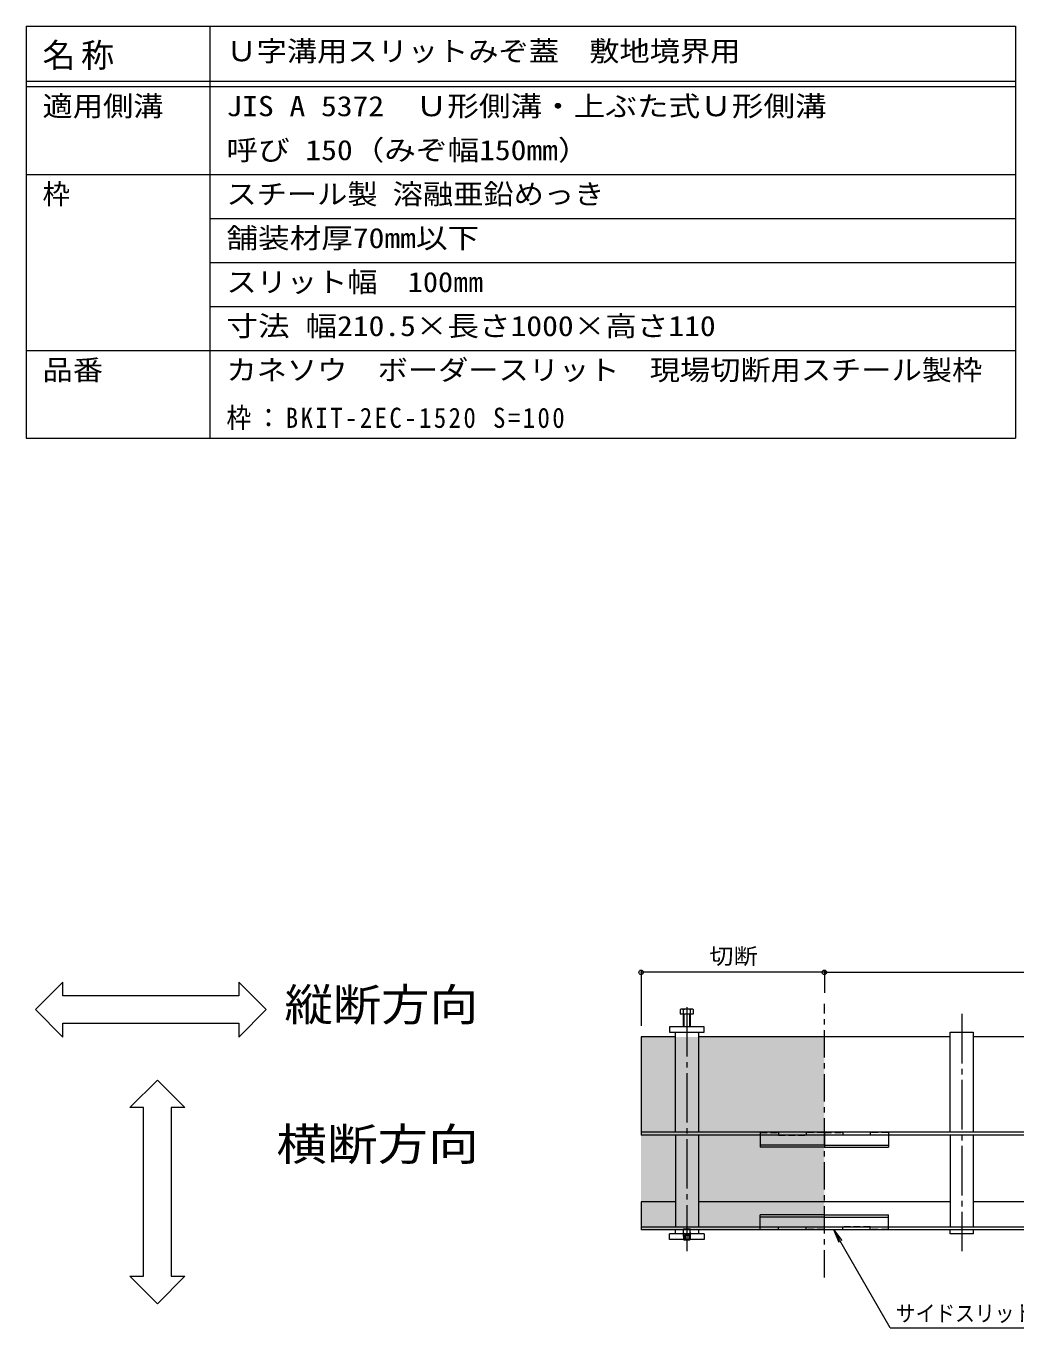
# Model space of a CAD drawing. Units: millimetres on the paper, enlarged 5 times, with parts at other scales. Extents: x -1680 to 1936, y -1318 to 1367.
# Drawn here: x 122 to 1023, y 183 to 1367 of the extents above; entities that cross this region are included whole.
import ezdxf
from ezdxf.enums import TextEntityAlignment as Align

# ---------------------------------------------------------------- set-up
doc = ezdxf.new("R2010")
doc.units = ezdxf.units.MM
doc.header["$LTSCALE"] = 5
doc.header["$PDMODE"] = 32
doc.header["$PDSIZE"] = 4
for name, pattern in [('CHAIN1', [8, 5, -1, 1, -1]), ('CHAIN2', [12, 9, -1, 1, -1]), ('DASHED1', [1.8, 1.2, -0.6])]:
    doc.linetypes.add(name, pattern=pattern)
for name, color, linetype, lineweight in [('B-0_通り芯', 2, 'Continuous', 9), ('B-3_寸法', 7, 'DASHED1', 9), ('B-4_文字', 7, 'Continuous', 9), ('B-5_建具', 7, 'Continuous', 9), ('B-9_記号', 7, 'CHAIN1', 9), ('F-5_F-5ﾚｲﾔ', 7, 'Continuous', 9), ('F-F_F-Fﾚｲﾔ', 3, 'Continuous', 9)]:
    doc.layers.add(name, color=color, linetype=linetype, lineweight=lineweight)
doc.layers.add('B-A_インテリア', color=7, linetype='Continuous')
doc.styles.add('ＭＳ ゴシック', font='')
doc.styles.get('ＭＳ ゴシック').set_extended_font_data('MS Gothic')

msp = doc.modelspace()

# ---------------------------------------------------------------- linework, layer by layer
at = {"layer": 'B-0_通り芯', "color": 7, "linetype": 'CHAIN2'}
for p, q in [((723.262, 474.498), (723.262, 252.509)), ((973.262, 468.267), (973.262, 252.509))]:
    msp.add_line(p, q, dxfattribs=at)
at = {"layer": 'B-0_通り芯'}
for p, q in [((717.262, 472.183), (717.262, 468.267)), ((717.262, 468.267), (729.262, 468.267)), ((728.148, 472.683), (718.815, 472.683)), ((719.928, 472.183), (719.928, 456.6)), ((720.512, 468.267), (720.512, 456.6)), ((726.012, 456.6), (726.012, 468.267)), ((726.595, 456.6), (726.595, 472.183)), ((729.262, 468.267), (729.262, 472.183)), ((720.512, 262.837), (720.082, 263.267)), ((720.512, 263.267), (720.512, 262.837)), ((720.512, 262.837), (726.012, 262.837)), ((726.012, 263.267), (726.012, 262.837)), ((726.441, 263.267), (726.012, 262.837))]:
    msp.add_line(p, q, dxfattribs=at)
at = {"layer": 'B-0_通り芯', "color": 7}
for p, q in [((707.428, 456.6), (707.428, 451.6)), ((739.095, 456.6), (707.428, 456.6)), ((707.428, 451.6), (739.095, 451.6)), ((712.845, 360.683), (712.845, 451.6)), ((733.678, 451.6), (733.678, 360.683)), ((739.095, 451.6), (739.095, 456.6)), ((962.845, 360.683), (962.845, 451.6)), ((962.845, 451.6), (983.678, 451.6)), ((983.678, 451.6), (983.678, 360.683)), ((712.845, 447.433), (681.595, 447.433)), ((681.595, 447.433), (681.595, 358.017)), ((962.845, 447.433), (733.678, 447.433)), ((1212.845, 447.433), (983.678, 447.433)), ((1462.845, 360.683), (681.595, 360.683)), ((1514.928, 358.017), (681.595, 358.017)), ((712.845, 358.017), (712.845, 274.683)), ((733.678, 358.017), (733.678, 274.683)), ((962.845, 358.017), (962.845, 274.683)), ((983.678, 358.017), (983.678, 274.683)), ((712.845, 297.433), (681.595, 297.433)), ((681.595, 297.433), (681.595, 272.017)), ((962.845, 297.433), (733.678, 297.433)), ((1212.845, 297.433), (983.678, 297.433)), ((681.595, 274.683), (1514.928, 274.683)), ((733.678, 277.183), (733.678, 274.683)), ((1462.845, 272.017), (681.595, 272.017)), ((739.095, 268.267), (707.428, 268.267)), ((707.428, 263.267), (707.428, 268.267)), ((739.095, 263.267), (707.428, 263.267)), ((712.845, 268.267), (712.845, 272.017)), ((733.678, 272.017), (733.678, 268.267)), ((739.095, 268.267), (739.095, 263.267)), ((983.678, 272.017), (983.678, 268.267))]:
    msp.add_line(p, q, dxfattribs=at)
at = {"layer": 'B-0_通り芯', "linetype": 'DASHED1'}
for p, q in [((720.512, 272.837), (719.928, 272.254)), ((720.512, 263.267), (720.512, 272.837)), ((720.512, 272.837), (726.012, 272.837)), ((726.012, 272.837), (726.012, 263.267)), ((726.595, 272.254), (726.012, 272.837)), ((719.928, 272.254), (719.928, 263.42)), ((719.928, 272.254), (726.595, 272.254)), ((719.928, 263.42), (726.595, 263.42)), ((719.928, 263.42), (720.082, 263.267)), ((721.178, 267.004), (723.262, 268.206)), ((721.178, 267.004), (725.345, 267.004)), ((721.178, 267.004), (721.178, 262.837)), ((721.595, 267.004), (721.595, 262.837)), ((725.345, 267.004), (723.262, 268.206)), ((724.928, 267.004), (724.928, 262.837)), ((725.345, 267.004), (725.345, 262.837)), ((726.595, 263.42), (726.441, 263.267)), ((726.595, 263.42), (726.595, 272.254))]:
    msp.add_line(p, q, dxfattribs=at)
at = {"layer": 'B-0_通り芯', "color": 7}
msp.add_lwpolyline([(983.678, 268.267), (962.845, 268.267), (962.845, 272.017)], dxfattribs=at)
at = {"layer": 'B-0_通り芯'}
for centre, radius, start, end in [((718.595, 470.704), 1.992, 47.9749, 132.0251), ((723.262, 461.51), 11.182, 72.65606, 107.34394), ((727.928, 470.704), 1.992, 47.9749, 132.0251)]:
    msp.add_arc(centre, radius, start, end, dxfattribs=at)
at = {"layer": 'B-3_寸法'}
for p, q in [((789.928, 360.1), (789.928, 358.017)), ((789.928, 360.1), (789.928, 358.017)), ((790.345, 360.517), (806.178, 360.517)), ((790.345, 360.517), (806.178, 360.517)), ((806.595, 360.1), (806.595, 358.017)), ((806.595, 360.1), (806.595, 358.017)), ((806.595, 358.017), (831.595, 358.017)), ((806.595, 358.017), (831.595, 358.017)), ((831.595, 360.1), (831.595, 358.017)), ((831.595, 360.1), (831.595, 358.017)), ((847.845, 360.517), (832.012, 360.517)), ((847.845, 360.517), (832.012, 360.517)), ((848.262, 360.1), (848.262, 358.017)), ((848.262, 360.1), (848.262, 358.017)), ((848.262, 360.1), (848.262, 358.017)), ((848.262, 360.1), (848.262, 358.017)), ((848.678, 360.517), (864.512, 360.517)), ((848.678, 360.517), (864.512, 360.517)), ((864.928, 360.1), (864.928, 358.017)), ((864.928, 360.1), (864.928, 358.017)), ((889.928, 358.017), (864.928, 358.017)), ((889.928, 358.017), (864.928, 358.017)), ((889.928, 360.1), (889.928, 358.017)), ((889.928, 360.1), (889.928, 358.017)), ((906.178, 360.517), (890.345, 360.517)), ((906.178, 360.517), (890.345, 360.517)), ((906.595, 360.1), (906.595, 358.017)), ((906.595, 360.1), (906.595, 358.017)), ((789.928, 272.6), (789.928, 274.683)), ((789.928, 272.6), (789.928, 274.683)), ((806.595, 274.683), (831.595, 274.683)), ((806.595, 272.6), (806.595, 274.683)), ((806.595, 274.683), (831.595, 274.683)), ((806.595, 272.6), (806.595, 274.683)), ((831.595, 272.6), (831.595, 274.683)), ((831.595, 272.6), (831.595, 274.683)), ((848.262, 272.6), (848.262, 274.683)), ((848.262, 272.6), (848.262, 274.683)), ((848.262, 272.6), (848.262, 274.683)), ((848.262, 272.6), (848.262, 274.683)), ((889.928, 274.683), (864.928, 274.683)), ((864.928, 272.6), (864.928, 274.683)), ((889.928, 274.683), (864.928, 274.683)), ((864.928, 272.6), (864.928, 274.683)), ((889.928, 272.6), (889.928, 274.683)), ((889.928, 272.6), (889.928, 274.683)), ((906.595, 272.6), (906.595, 274.683)), ((906.595, 272.6), (906.595, 274.683)), ((790.345, 272.183), (806.178, 272.183)), ((790.345, 272.183), (806.178, 272.183)), ((847.845, 272.183), (832.012, 272.183)), ((847.845, 272.183), (832.012, 272.183)), ((848.678, 272.183), (864.512, 272.183)), ((848.678, 272.183), (864.512, 272.183)), ((906.178, 272.183), (890.345, 272.183)), ((906.178, 272.183), (890.345, 272.183))]:
    msp.add_line(p, q, dxfattribs=at)
at = {"layer": 'B-3_寸法', "linetype": 'Continuous'}
for p, q in [((789.928, 358.017), (789.928, 347.183)), ((789.928, 358.017), (789.928, 347.183)), ((848.262, 358.017), (848.262, 347.183)), ((848.262, 358.017), (848.262, 347.183)), ((848.262, 358.017), (848.262, 347.183)), ((848.262, 358.017), (848.262, 347.183)), ((906.595, 358.017), (906.595, 347.183)), ((906.595, 358.017), (906.595, 347.183)), ((848.262, 349.1), (789.928, 349.1)), ((848.262, 349.1), (789.928, 349.1)), ((848.262, 347.183), (789.928, 347.183)), ((848.262, 347.183), (789.928, 347.183)), ((848.262, 349.1), (906.595, 349.1)), ((848.262, 349.1), (906.595, 349.1)), ((848.262, 347.183), (906.595, 347.183)), ((848.262, 347.183), (906.595, 347.183)), ((848.262, 285.517), (789.928, 285.517)), ((789.928, 274.683), (789.928, 285.517)), ((848.262, 285.517), (789.928, 285.517)), ((789.928, 274.683), (789.928, 285.517)), ((848.262, 285.517), (906.595, 285.517)), ((848.262, 274.683), (848.262, 285.517)), ((848.262, 285.517), (906.595, 285.517)), ((848.262, 274.683), (848.262, 285.517)), ((848.262, 274.683), (848.262, 285.517)), ((848.262, 274.683), (848.262, 285.517)), ((906.595, 274.683), (906.595, 285.517)), ((906.595, 274.683), (906.595, 285.517)), ((848.262, 283.6), (789.928, 283.6)), ((848.262, 283.6), (789.928, 283.6)), ((848.262, 283.6), (906.595, 283.6)), ((848.262, 283.6), (906.595, 283.6))]:
    msp.add_line(p, q, dxfattribs=at)
at = {"layer": 'B-3_寸法'}
for centre, start, end in [((790.345, 360.1), 90, 180), ((790.345, 360.1), 90, 180), ((806.178, 360.1), 0, 90), ((806.178, 360.1), 0, 90), ((832.012, 360.1), 90, 180), ((832.012, 360.1), 90, 180), ((847.845, 360.1), 0, 90), ((847.845, 360.1), 0, 90), ((848.678, 360.1), 90, 180), ((848.678, 360.1), 90, 180), ((864.512, 360.1), 0, 90), ((864.512, 360.1), 0, 90), ((890.345, 360.1), 90, 180), ((890.345, 360.1), 90, 180), ((906.178, 360.1), 0, 90), ((906.178, 360.1), 0, 90), ((790.345, 272.6), 180, 270), ((790.345, 272.6), 180, 270), ((806.178, 272.6), 270, 0), ((806.178, 272.6), 270, 0), ((832.012, 272.6), 180, 270), ((832.012, 272.6), 180, 270), ((847.845, 272.6), 270, 0), ((847.845, 272.6), 270, 0), ((848.678, 272.6), 180, 270), ((848.678, 272.6), 180, 270), ((864.512, 272.6), 270, 0), ((864.512, 272.6), 270, 0), ((890.345, 272.6), 180, 270), ((890.345, 272.6), 180, 270), ((906.178, 272.6), 270, 0), ((906.178, 272.6), 270, 0)]:
    msp.add_arc(centre, 0.417, start, end, dxfattribs=at)
at = {"layer": 'B-4_文字'}
for p, q in [((681.595, 507.674), (681.595, 457.433)), ((848.262, 506.174), (681.595, 506.174)), ((848.262, 507.674), (848.262, 487.524)), ((848.262, 506.174), (1514.928, 506.174))]:
    msp.add_line(p, q, dxfattribs=at)
for p in [(681.595, 506.174), (848.262, 506.174)]:
    msp.add_point(p, dxfattribs=at)
at = {"layer": 'B-5_建具'}
for p, q in [((856.595, 272.183), (864.204, 262.266)), ((856.595, 272.183), (861.379, 260.635)), ((908.267, 182.684), (856.595, 272.183)), ((908.267, 182.684), (1095.51, 182.684))]:
    msp.add_line(p, q, dxfattribs=at)
at = {"layer": 'B-9_記号'}
msp.add_line((848.262, 228.559), (848.262, 477.524), dxfattribs=at)
at = {"layer": 'B-A_インテリア'}
msp.add_solid([(681.595, 272.017), (848.262, 272.017), (681.595, 447.433), (848.262, 447.433)], dxfattribs=at)
at = {"layer": 'F-5_F-5ﾚｲﾔ'}
for points in [[(155.674, 484.767), (155.674, 497.267), (130.674, 472.267), (155.674, 447.267), (155.674, 459.767), (315.622, 459.767), (315.622, 447.267), (340.622, 472.267), (315.622, 497.267), (315.622, 484.767)], [(229.103, 383.176), (216.603, 383.176), (241.603, 408.176), (266.603, 383.176), (254.103, 383.176), (254.103, 229.732), (266.603, 229.732), (241.603, 204.732), (216.603, 229.732), (229.103, 229.732)]]:
    msp.add_lwpolyline(points, close=True, dxfattribs=at)
at = {"layer": 'F-F_F-Fﾚｲﾔ', "color": 7}
for p, q in [((122.106, 1366.881), (1022.106, 1366.881)), ((122.106, 1366.881), (122.106, 991.881)), ((289.394, 1366.881), (289.394, 991.881)), ((1022.106, 1366.881), (1022.106, 991.881)), ((122.106, 1316.881), (1022.106, 1316.881)), ((122.106, 1311.881), (1022.106, 1311.881)), ((122.106, 1231.881), (1022.106, 1231.881)), ((122.106, 1231.881), (1022.106, 1231.881)), ((289.394, 1191.881), (1022.106, 1191.881)), ((289.394, 1151.881), (1022.106, 1151.881)), ((289.394, 1111.881), (1022.106, 1111.881)), ((122.106, 1071.881), (1022.106, 1071.881)), ((122.106, 991.881), (1022.106, 991.881))]:
    msp.add_line(p, q, dxfattribs=at)

# ---------------------------------------------------------------- texts
at = {"layer": 'B-4_文字', "color": 2, "style": 'ＭＳ ゴシック', "width": 1.1}
msp.add_text('切断', height=14.66, dxfattribs=at).set_placement((743.678, 509.174), align=Align.BOTTOM_LEFT)
at = {"layer": 'B-5_建具', "color": 2, "style": 'ＭＳ ゴシック', "width": 0.9}
msp.add_text('サイドスリット蓋受け', height=14.66, dxfattribs=at).set_placement((913.267, 184.184), align=Align.BOTTOM_LEFT)
at = {"layer": 'F-5_F-5ﾚｲﾔ', "color": 6, "style": 'ＭＳ ゴシック'}
for s, width, p in [('縦断方向', 1.1, (357.2, 453.239)), ('横断方向', 1.15, (349.825, 326.306))]:
    msp.add_text(s, height=29.33, dxfattribs=dict(at, width=width)).set_placement(p, align=Align.BOTTOM_LEFT)
at = {"layer": 'F-F_F-Fﾚｲﾔ', "style": 'ＭＳ ゴシック'}
for s, width, p in [('Ｕ字溝用スリットみぞ蓋\u3000敷地境界用', 1.1, (304.394, 1329.381)), ('適用側溝', 1.1, (137.106, 1279.381)), ('JIS A 5372\u3000Ｕ形側溝・上ぶた式Ｕ形側溝', 1.15, (304.394, 1279.381)), ('呼び 150（みぞ幅150mm）', 1.15, (304.394, 1239.381)), ('スチール製 溶融亜鉛めっき', 1.1, (304.394, 1199.381)), ('舗装材厚70mm以下', 1.15, (304.394, 1159.381)), ('スリット幅\u3000100㎜', 1.1, (304.394, 1119.381)), ('寸法 幅210.5×長さ1000×高さ110', 1.15, (304.394, 1079.381)), ('カネソウ\u3000ボーダースリット\u3000現場切断用スチール製枠', 1.1, (304.394, 1039.381)), ('品番', 1.1, (137.106, 1039.381))]:
    msp.add_text(s, height=18.33, dxfattribs=dict(at, width=width)).set_placement(p, align=Align.BOTTOM_LEFT)
msp.add_text('枠', height=18.33, dxfattribs=at).set_placement((137.106, 1199.381), align=Align.BOTTOM_LEFT)
at = {"layer": 'F-F_F-Fﾚｲﾔ', "attachment_point": 7, "style": 'ＭＳ ゴシック'}
for s, insert, char_height in [('\\T1.17;名称', (137.106, 1326.881), 21.99), ('\\T1.2;\\W0.9;枠：BKIT-2EC-1520\\~S=100', (304.394, 999.381), 18.33)]:
    msp.add_mtext(s, dxfattribs=dict(at, insert=insert, char_height=char_height))

doc.saveas('drawing.dxf')
